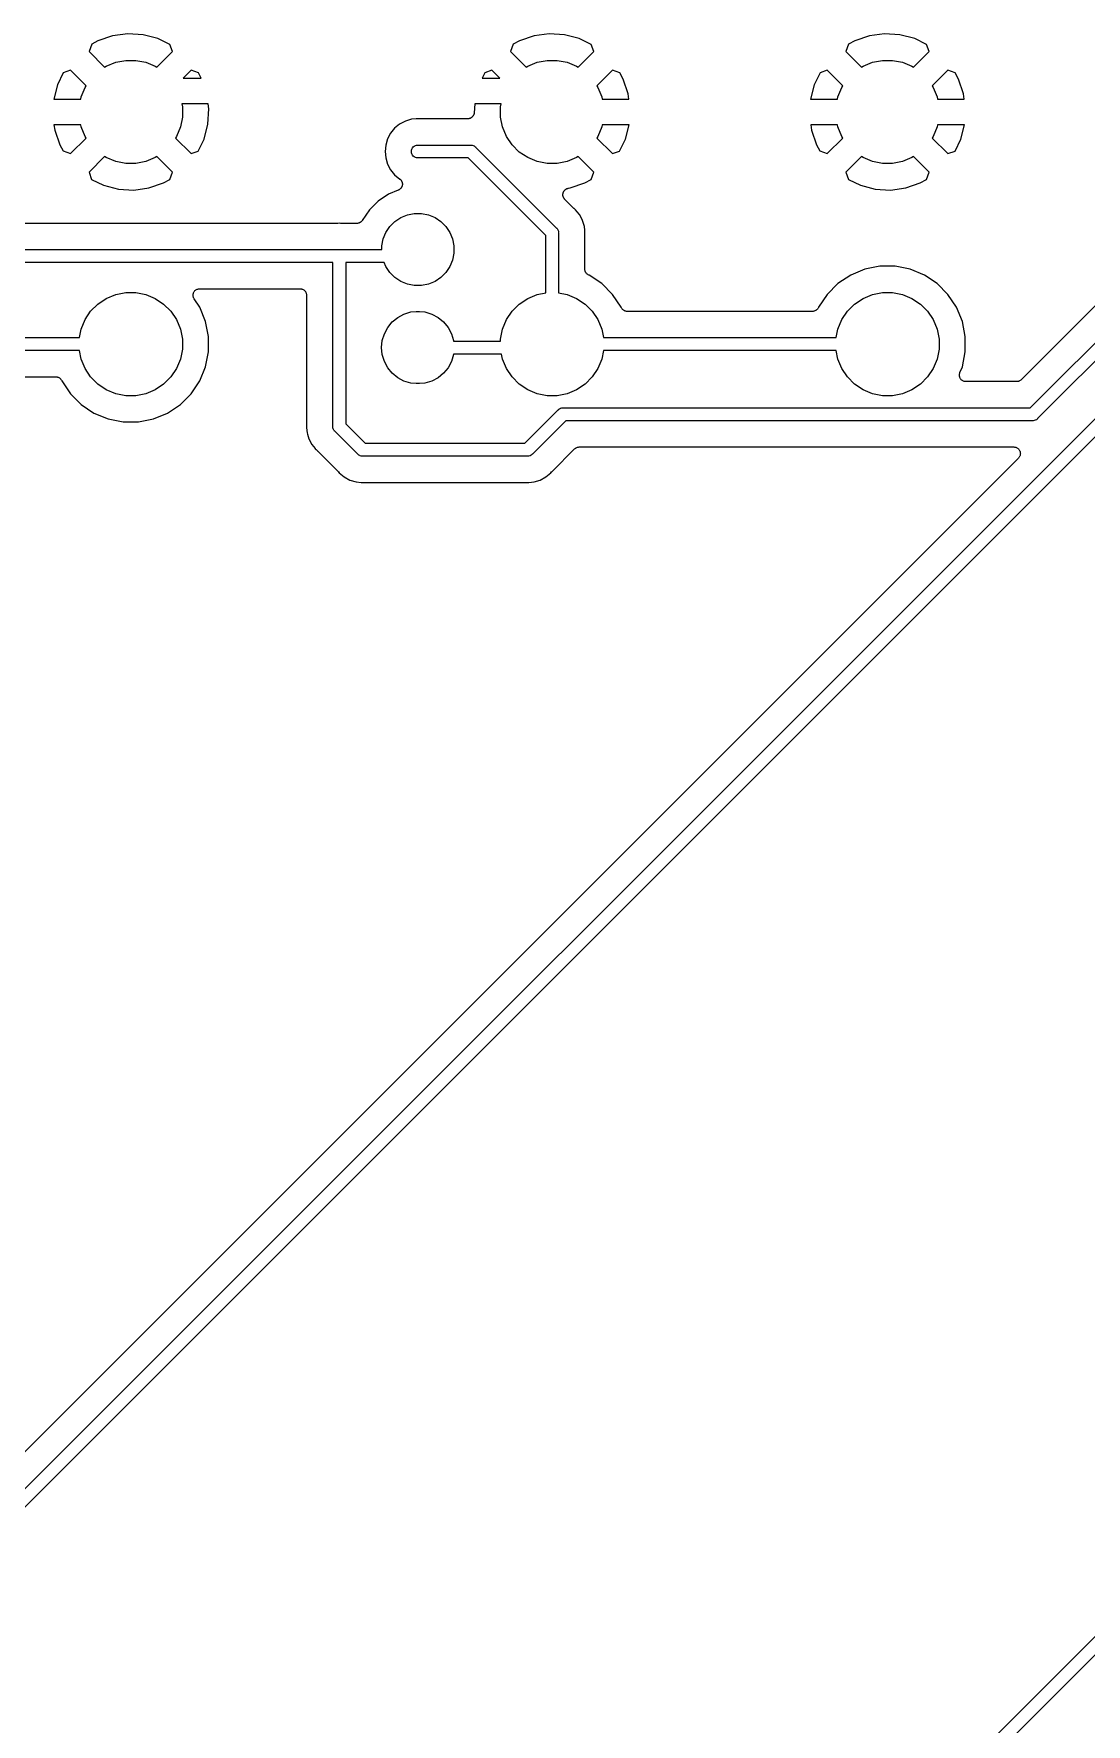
# Model space of a CAD drawing. Extents: x 77 to 228, y -160 to -63.
# Drawn here: x 163.62 to 184.02, y -127.13 to -94.37 of the extents above; entities that cross this region are included whole.
import ezdxf

# ---------------------------------------------------------------- set-up
doc = ezdxf.new("R2010")
doc.units = 0
doc.layers.add('BLACK', color=7, linetype='CONTINUOUS')

msp = doc.modelspace()

# ---------------------------------------------------------------- linework, layer by layer
at = {"layer": 'BLACK', "linetype": 'CONTINUOUS'}
for p, q in [((164.747, -94.5742), (164.695, -94.7169)), ((164.869, -94.509), (164.747, -94.5742)), ((165.152, -94.4112), (164.869, -94.509)), ((165.446, -94.3708), (165.152, -94.4112)), ((165.743, -94.3886), (165.446, -94.3708)), ((166.03, -94.464), (165.743, -94.3886)), ((166.262, -94.5769), (166.03, -94.464)), ((166.313, -94.7169), (166.262, -94.5769)), ((172.915, -94.5742), (172.863, -94.7169)), ((173.037, -94.509), (172.915, -94.5742)), ((173.32, -94.4112), (173.037, -94.509)), ((173.614, -94.3708), (173.32, -94.4112)), ((173.911, -94.3886), (173.614, -94.3708)), ((174.198, -94.464), (173.911, -94.3886)), ((174.43, -94.5769), (174.198, -94.464)), ((174.481, -94.7169), (174.43, -94.5769)), ((179.415, -94.5742), (179.363, -94.7169)), ((179.537, -94.509), (179.415, -94.5742)), ((179.82, -94.4112), (179.537, -94.509)), ((180.114, -94.3708), (179.82, -94.4112)), ((180.411, -94.3886), (180.114, -94.3708)), ((180.698, -94.464), (180.411, -94.3886)), ((180.93, -94.5769), (180.698, -94.464)), ((180.981, -94.7169), (180.93, -94.5769)), ((164.695, -94.7169), (164.998, -95.0202)), ((164.998, -95.0202), (165.03, -94.9988)), ((165.03, -94.9988), (165.212, -94.9234)), ((165.212, -94.9234), (165.406, -94.885)), ((165.406, -94.885), (165.602, -94.885)), ((165.602, -94.885), (165.796, -94.9234)), ((165.796, -94.9234), (165.978, -94.9988)), ((165.978, -94.9988), (166.01, -95.0202)), ((166.01, -95.0202), (166.313, -94.7169)), ((172.863, -94.7169), (173.166, -95.0202)), ((173.166, -95.0202), (173.198, -94.9988)), ((173.198, -94.9988), (173.38, -94.9234)), ((173.38, -94.9234), (173.574, -94.885)), ((173.574, -94.885), (173.77, -94.885)), ((173.77, -94.885), (173.964, -94.9234)), ((173.964, -94.9234), (174.146, -94.9988)), ((174.146, -94.9988), (174.178, -95.0202)), ((174.178, -95.0202), (174.481, -94.7169)), ((179.363, -94.7169), (179.666, -95.0202)), ((179.666, -95.0202), (179.698, -94.9988)), ((179.698, -94.9988), (179.88, -94.9234)), ((179.88, -94.9234), (180.074, -94.885)), ((180.074, -94.885), (180.27, -94.885)), ((180.27, -94.885), (180.464, -94.9234)), ((180.464, -94.9234), (180.646, -94.9988)), ((180.646, -94.9988), (180.678, -95.0202)), ((180.678, -95.0202), (180.981, -94.7169)), ((164.196, -95.1268), (164.083, -95.3589)), ((164.336, -95.0761), (164.196, -95.1268)), ((164.639, -95.3794), (164.336, -95.0761)), ((166.672, -95.0761), (166.517, -95.2311)), ((166.517, -95.2311), (166.87, -95.2311)), ((166.815, -95.1278), (166.672, -95.0761)), ((166.87, -95.2311), (166.815, -95.1278)), ((172.364, -95.1268), (172.313, -95.2311)), ((172.313, -95.2311), (172.659, -95.2311)), ((172.504, -95.0761), (172.364, -95.1268)), ((172.659, -95.2311), (172.504, -95.0761)), ((174.84, -95.0761), (174.537, -95.3794)), ((174.983, -95.1278), (174.84, -95.0761)), ((175.048, -95.2499), (174.983, -95.1278)), ((175.146, -95.533), (175.048, -95.2499)), ((178.864, -95.1268), (178.751, -95.3589)), ((179.004, -95.0761), (178.864, -95.1268)), ((179.307, -95.3794), (179.004, -95.0761)), ((181.34, -95.0761), (181.037, -95.3794)), ((181.483, -95.1278), (181.34, -95.0761)), ((181.548, -95.2499), (181.483, -95.1278)), ((181.646, -95.533), (181.548, -95.2499)), ((164.083, -95.3589), (164.011, -95.635)), ((164.011, -95.635), (164.534, -95.635)), ((164.534, -95.635), (164.542, -95.5933)), ((164.542, -95.5933), (164.618, -95.4113)), ((164.618, -95.4113), (164.639, -95.3794)), ((174.537, -95.3794), (174.558, -95.4113)), ((174.558, -95.4113), (174.634, -95.5933)), ((174.634, -95.5933), (174.642, -95.635)), ((174.642, -95.635), (175.16, -95.635)), ((175.16, -95.635), (175.146, -95.533)), ((178.751, -95.3589), (178.679, -95.635)), ((178.679, -95.635), (179.202, -95.635)), ((179.202, -95.635), (179.21, -95.5933)), ((179.21, -95.5933), (179.286, -95.4113)), ((179.286, -95.4113), (179.307, -95.3794)), ((181.037, -95.3794), (181.058, -95.4113)), ((181.058, -95.4113), (181.134, -95.5933)), ((181.134, -95.5933), (181.142, -95.635)), ((181.142, -95.635), (181.66, -95.635)), ((181.66, -95.635), (181.646, -95.533)), ((166.504, -95.9835), (166.466, -96.1767)), ((166.493, -95.7311), (166.504, -95.7865)), ((167.005, -95.7311), (166.493, -95.7311)), ((166.504, -95.7865), (166.504, -95.9835)), ((167, -96.1238), (167.018, -95.8273)), ((167.018, -95.8273), (167.005, -95.7311)), ((172.104, -95.9978), (172.1, -95.9998)), ((172.11, -95.9926), (172.104, -95.9978)), ((172.117, -95.9879), (172.11, -95.9926)), ((172.12, -95.9848), (172.117, -95.9879)), ((172.123, -95.9821), (172.12, -95.9848)), ((172.128, -95.9758), (172.123, -95.9821)), ((172.134, -95.9699), (172.128, -95.9758)), ((172.136, -95.9663), (172.134, -95.9699)), ((172.139, -95.963), (172.136, -95.9663)), ((172.143, -95.9558), (172.139, -95.963)), ((172.147, -95.9489), (172.143, -95.9558)), ((172.149, -95.945), (172.147, -95.9489)), ((172.151, -95.9412), (172.149, -95.945)), ((172.153, -95.9334), (172.151, -95.9412)), ((172.156, -95.9258), (172.153, -95.9334)), ((172.157, -95.9216), (172.156, -95.9258)), ((172.158, -95.9175), (172.157, -95.9216)), ((172.159, -95.9094), (172.158, -95.9175)), ((172.16, -95.9014), (172.159, -95.9094)), ((172.171, -95.7311), (172.16, -95.8996)), ((172.16, -95.8996), (172.16, -95.9014)), ((172.683, -95.7311), (172.171, -95.7311)), ((172.672, -95.7865), (172.683, -95.7311)), ((172.672, -95.9835), (172.672, -95.7865)), ((172.71, -96.1767), (172.672, -95.9835)), ((164.016, -96.135), (164.03, -96.237)), ((164.534, -96.135), (164.016, -96.135)), ((164.03, -96.237), (164.128, -96.5201)), ((164.542, -96.1767), (164.534, -96.135)), ((164.618, -96.3587), (164.542, -96.1767)), ((166.466, -96.1767), (166.39, -96.3587)), ((166.925, -96.4111), (167, -96.1238)), ((170.54, -96.2986), (170.481, -96.4086)), ((170.619, -96.2022), (170.54, -96.2986)), ((170.716, -96.1231), (170.619, -96.2022)), ((170.826, -96.0644), (170.716, -96.1231)), ((170.945, -96.0282), (170.826, -96.0644)), ((171.038, -96.019), (170.945, -96.0282)), ((172.034, -96.019), (171.038, -96.019)), ((172.042, -96.0182), (172.034, -96.019)), ((172.05, -96.018), (172.042, -96.0182)), ((172.054, -96.017), (172.05, -96.018)), ((172.058, -96.0166), (172.054, -96.017)), ((172.066, -96.0142), (172.058, -96.0166)), ((172.074, -96.0124), (172.066, -96.0142)), ((172.078, -96.0106), (172.074, -96.0124)), ((172.082, -96.0094), (172.078, -96.0106)), ((172.089, -96.0056), (172.082, -96.0094)), ((172.097, -96.0023), (172.089, -96.0056)), ((172.1, -95.9998), (172.097, -96.0023)), ((172.786, -96.3587), (172.71, -96.1767)), ((174.634, -96.1767), (174.558, -96.3587)), ((174.642, -96.135), (174.634, -96.1767)), ((175.165, -96.135), (174.642, -96.135)), ((175.093, -96.4111), (175.165, -96.135)), ((178.684, -96.135), (178.698, -96.237)), ((179.202, -96.135), (178.684, -96.135)), ((178.698, -96.237), (178.796, -96.5201)), ((179.21, -96.1767), (179.202, -96.135)), ((179.286, -96.3587), (179.21, -96.1767)), ((181.134, -96.1767), (181.058, -96.3587)), ((181.142, -96.135), (181.134, -96.1767)), ((181.665, -96.135), (181.142, -96.135)), ((181.593, -96.4111), (181.665, -96.135)), ((164.128, -96.5201), (164.193, -96.6422)), ((164.193, -96.6422), (164.336, -96.6939)), ((164.336, -96.6939), (164.639, -96.3906)), ((164.639, -96.3906), (164.618, -96.3587)), ((166.39, -96.3587), (166.369, -96.3906)), ((166.369, -96.3906), (166.672, -96.6939)), ((166.672, -96.6939), (166.812, -96.6432)), ((166.812, -96.6432), (166.925, -96.4111)), ((170.445, -96.5279), (170.433, -96.652)), ((170.433, -96.652), (170.445, -96.7761)), ((170.481, -96.4086), (170.445, -96.5279)), ((170.943, -96.652), (170.946, -96.6275)), ((170.946, -96.6765), (170.943, -96.652)), ((170.946, -96.6275), (170.953, -96.6039)), ((170.953, -96.6039), (170.965, -96.5822)), ((170.965, -96.5822), (170.98, -96.5632)), ((170.98, -96.5632), (170.999, -96.5476)), ((170.999, -96.5476), (171.021, -96.536)), ((171.021, -96.536), (171.044, -96.5288)), ((171.044, -96.5288), (171.063, -96.527)), ((171.063, -96.527), (172.088, -96.527)), ((172.088, -96.527), (172.094, -96.5264)), ((172.094, -96.5264), (172.1, -96.527)), ((172.1, -96.527), (172.1, -96.527)), ((172.1, -96.527), (172.112, -96.5281)), ((172.112, -96.5281), (172.118, -96.5288)), ((172.118, -96.5288), (172.118, -96.5288)), ((172.118, -96.5288), (172.119, -96.5288)), ((172.119, -96.5288), (172.138, -96.5347)), ((172.138, -96.5347), (172.142, -96.536)), ((172.142, -96.536), (172.142, -96.536)), ((172.142, -96.536), (172.142, -96.536)), ((172.142, -96.536), (172.158, -96.5443)), ((172.158, -96.5443), (172.164, -96.5476)), ((172.164, -96.5476), (172.164, -96.5476)), ((172.164, -96.5476), (172.164, -96.5476)), ((172.164, -96.5476), (172.173, -96.5555)), ((172.173, -96.5555), (172.178, -96.5593)), ((172.178, -96.5593), (172.178, -96.5593)), ((172.178, -96.5593), (172.183, -96.5632)), ((172.183, -96.5632), (172.187, -96.5679)), ((172.187, -96.5679), (173.756, -98.137)), ((172.895, -96.5225), (172.786, -96.3587)), ((173.035, -96.6618), (172.895, -96.5225)), ((174.558, -96.3587), (174.537, -96.3906)), ((174.537, -96.3906), (174.84, -96.6939)), ((174.84, -96.6939), (174.98, -96.6432)), ((174.98, -96.6432), (175.093, -96.4111)), ((178.796, -96.5201), (178.861, -96.6422)), ((178.861, -96.6422), (179.004, -96.6939)), ((179.004, -96.6939), (179.307, -96.3906)), ((179.307, -96.3906), (179.286, -96.3587)), ((181.058, -96.3587), (181.037, -96.3906)), ((181.037, -96.3906), (181.34, -96.6939)), ((181.34, -96.6939), (181.48, -96.6432)), ((181.48, -96.6432), (181.593, -96.4111)), ((164.998, -96.7498), (164.695, -97.0531)), ((165.03, -96.7712), (164.998, -96.7498)), ((165.212, -96.8466), (165.03, -96.7712)), ((165.406, -96.885), (165.212, -96.8466)), ((165.602, -96.885), (165.406, -96.885)), ((165.796, -96.8466), (165.602, -96.885)), ((165.978, -96.7712), (165.796, -96.8466)), ((166.01, -96.7498), (165.978, -96.7712)), ((166.313, -97.0531), (166.01, -96.7498)), ((170.445, -96.7761), (170.481, -96.8954)), ((170.481, -96.8954), (170.54, -97.0054)), ((170.953, -96.7001), (170.946, -96.6765)), ((170.965, -96.7218), (170.953, -96.7001)), ((170.98, -96.7408), (170.965, -96.7218)), ((170.999, -96.7564), (170.98, -96.7408)), ((171.021, -96.768), (170.999, -96.7564)), ((171.044, -96.7752), (171.021, -96.768)), ((171.063, -96.777), (171.044, -96.7752)), ((172.042, -96.777), (171.063, -96.777)), ((173.547, -98.2815), (172.042, -96.777)), ((173.198, -96.7712), (173.035, -96.6618)), ((173.38, -96.8466), (173.198, -96.7712)), ((173.574, -96.885), (173.38, -96.8466)), ((173.77, -96.885), (173.574, -96.885)), ((173.964, -96.8466), (173.77, -96.885)), ((174.146, -96.7712), (173.964, -96.8466)), ((174.178, -96.7498), (174.146, -96.7712)), ((174.481, -97.0531), (174.178, -96.7498)), ((179.666, -96.7498), (179.363, -97.0531)), ((179.698, -96.7712), (179.666, -96.7498)), ((179.88, -96.8466), (179.698, -96.7712)), ((180.074, -96.885), (179.88, -96.8466)), ((180.27, -96.885), (180.074, -96.885)), ((180.464, -96.8466), (180.27, -96.885)), ((180.646, -96.7712), (180.464, -96.8466)), ((180.678, -96.7498), (180.646, -96.7712)), ((180.981, -97.0531), (180.678, -96.7498)), ((164.695, -97.0531), (164.746, -97.1931)), ((164.746, -97.1931), (164.978, -97.306)), ((164.978, -97.306), (165.265, -97.3814)), ((165.856, -97.3588), (166.139, -97.261)), ((166.139, -97.261), (166.261, -97.1958)), ((166.261, -97.1958), (166.313, -97.0531)), ((170.54, -97.0054), (170.619, -97.1018)), ((170.619, -97.1018), (170.722, -97.186)), ((170.722, -97.186), (170.723, -97.1871)), ((170.723, -97.1871), (170.727, -97.1914)), ((170.727, -97.1914), (170.732, -97.1952)), ((170.732, -97.1952), (170.736, -97.2002)), ((170.736, -97.2002), (170.741, -97.2049)), ((170.741, -97.2049), (170.744, -97.2099)), ((170.744, -97.2099), (170.747, -97.2144)), ((170.747, -97.2144), (170.75, -97.2202)), ((170.75, -97.2202), (170.754, -97.2257)), ((170.754, -97.2257), (170.756, -97.2312)), ((170.756, -97.2312), (170.759, -97.2364)), ((170.759, -97.2364), (170.761, -97.2426)), ((170.761, -97.2426), (170.763, -97.2487)), ((170.763, -97.2487), (170.764, -97.2545)), ((170.764, -97.2545), (170.766, -97.2602)), ((170.766, -97.3095), (170.764, -97.3157)), ((170.766, -97.2602), (170.767, -97.2666)), ((170.768, -97.2978), (170.766, -97.3036)), ((170.766, -97.3036), (170.766, -97.3095)), ((170.767, -97.2666), (170.768, -97.273)), ((170.768, -97.273), (170.768, -97.279)), ((170.768, -97.279), (170.768, -97.2848)), ((170.768, -97.2848), (170.768, -97.2913)), ((170.768, -97.2913), (170.768, -97.2978)), ((174.024, -97.3588), (174.307, -97.261)), ((174.307, -97.261), (174.429, -97.1958)), ((174.429, -97.1958), (174.481, -97.0531)), ((179.363, -97.0531), (179.414, -97.1931)), ((179.414, -97.1931), (179.646, -97.306)), ((179.646, -97.306), (179.933, -97.3814)), ((180.524, -97.3588), (180.807, -97.261)), ((180.807, -97.261), (180.929, -97.1958)), ((180.929, -97.1958), (180.981, -97.0531)), ((165.265, -97.3814), (165.562, -97.3992)), ((165.562, -97.3992), (165.856, -97.3588)), ((170.299, -97.6137), (170.131, -97.7819)), ((170.497, -97.4815), (170.299, -97.6137)), ((170.69, -97.4015), (170.497, -97.4815)), ((170.695, -97.3987), (170.69, -97.4015)), ((170.701, -97.3965), (170.695, -97.3987)), ((170.706, -97.3929), (170.701, -97.3965)), ((170.712, -97.3898), (170.706, -97.3929)), ((170.716, -97.3861), (170.712, -97.3898)), ((170.721, -97.3828), (170.716, -97.3861)), ((170.726, -97.3782), (170.721, -97.3828)), ((170.731, -97.3741), (170.726, -97.3782)), ((170.735, -97.3696), (170.731, -97.3741)), ((170.739, -97.3654), (170.735, -97.3696)), ((170.743, -97.36), (170.739, -97.3654)), ((170.747, -97.355), (170.743, -97.36)), ((170.75, -97.3498), (170.747, -97.355)), ((170.753, -97.3449), (170.75, -97.3498)), ((170.755, -97.3389), (170.753, -97.3449)), ((170.758, -97.3332), (170.755, -97.3389)), ((170.76, -97.3275), (170.758, -97.3332)), ((170.763, -97.3221), (170.76, -97.3275)), ((170.764, -97.3157), (170.763, -97.3221)), ((173.88, -97.481), (173.881, -97.4723)), ((173.88, -97.4846), (173.88, -97.481)), ((173.88, -97.4881), (173.88, -97.4846)), ((173.88, -97.4969), (173.88, -97.4881)), ((173.881, -97.5058), (173.88, -97.4969)), ((173.881, -97.4723), (173.882, -97.4635)), ((173.881, -97.5093), (173.881, -97.5058)), ((173.882, -97.5128), (173.881, -97.5093)), ((173.882, -97.4635), (173.883, -97.4601)), ((173.884, -97.5213), (173.882, -97.5128)), ((173.883, -97.4601), (173.884, -97.4566)), ((173.884, -97.4566), (173.887, -97.4483)), ((173.886, -97.53), (173.884, -97.5213)), ((173.888, -97.5332), (173.886, -97.53)), ((173.887, -97.4483), (173.89, -97.4398)), ((173.889, -97.5366), (173.888, -97.5332)), ((173.893, -97.5445), (173.889, -97.5366)), ((173.89, -97.4398), (173.891, -97.4367)), ((173.891, -97.4367), (173.893, -97.4334)), ((173.893, -97.4334), (173.897, -97.4258)), ((173.896, -97.5526), (173.893, -97.5445)), ((173.898, -97.5555), (173.896, -97.5526)), ((173.897, -97.4258), (173.901, -97.4181)), ((173.9, -97.5586), (173.898, -97.5555)), ((173.906, -97.5655), (173.9, -97.5586)), ((173.901, -97.4181), (173.904, -97.4153)), ((173.904, -97.4153), (173.906, -97.4123)), ((173.906, -97.4123), (173.912, -97.4058)), ((173.911, -97.5728), (173.906, -97.5655)), ((173.913, -97.5752), (173.911, -97.5728)), ((173.912, -97.4058), (173.917, -97.399)), ((173.915, -97.578), (173.913, -97.5752)), ((173.917, -97.5792), (173.915, -97.578)), ((173.917, -97.399), (173.92, -97.3968)), ((174.093, -97.7557), (173.917, -97.5792)), ((173.92, -97.3968), (173.922, -97.3942)), ((173.922, -97.3942), (173.93, -97.389)), ((173.93, -97.389), (173.937, -97.3834)), ((173.937, -97.3834), (173.94, -97.3818)), ((173.94, -97.3818), (173.943, -97.3797)), ((173.943, -97.3797), (173.951, -97.376)), ((173.951, -97.376), (173.958, -97.3718)), ((173.958, -97.3718), (173.962, -97.3708)), ((173.962, -97.3708), (173.965, -97.3694)), ((173.965, -97.3694), (173.974, -97.3673)), ((173.974, -97.3673), (173.982, -97.3648)), ((173.982, -97.3648), (173.986, -97.3644)), ((173.986, -97.3644), (173.989, -97.3636)), ((173.989, -97.3636), (174.024, -97.3588)), ((179.933, -97.3814), (180.23, -97.3992)), ((180.23, -97.3992), (180.524, -97.3588)), ((170.131, -97.7819), (169.992, -97.9896)), ((170.623, -98.0083), (170.737, -97.9317)), ((170.737, -97.9317), (170.865, -97.8789)), ((170.865, -97.8789), (171, -97.852)), ((171, -97.852), (171.138, -97.852)), ((171.138, -97.852), (171.273, -97.8789)), ((171.273, -97.8789), (171.401, -97.9317)), ((171.401, -97.9317), (171.515, -98.0083)), ((174.097, -97.7591), (174.093, -97.7557)), ((174.101, -97.7629), (174.097, -97.7591)), ((174.102, -97.7641), (174.101, -97.7629)), ((174.122, -97.7799), (174.102, -97.7641)), ((174.158, -97.8244), (174.122, -97.7799)), ((174.201, -97.8763), (174.158, -97.8244)), ((174.158, -97.8244), (174.158, -97.8244)), ((174.231, -97.9336), (174.201, -97.8763)), ((174.26, -97.9863), (174.231, -97.9336)), ((174.231, -97.9336), (174.231, -97.9336)), ((169.508, -98.046), (157.054, -98.046)), ((169.513, -98.0455), (169.508, -98.046)), ((169.518, -98.0455), (169.513, -98.0455)), ((169.52, -98.0454), (169.518, -98.0455)), ((169.545, -98.0429), (169.52, -98.0454)), ((169.57, -98.0454), (169.545, -98.0429)), ((169.575, -98.0454), (169.57, -98.0454)), ((169.581, -98.046), (169.575, -98.0454)), ((169.582, -98.046), (169.581, -98.046)), ((169.886, -98.046), (169.582, -98.046)), ((169.898, -98.0448), (169.886, -98.046)), ((169.91, -98.0438), (169.898, -98.0448)), ((169.911, -98.0436), (169.91, -98.0436)), ((169.91, -98.0436), (169.91, -98.0438)), ((169.922, -98.0402), (169.911, -98.0436)), ((169.934, -98.0369), (169.922, -98.0402)), ((169.935, -98.0364), (169.934, -98.0366)), ((169.934, -98.0366), (169.934, -98.0369)), ((169.945, -98.0309), (169.935, -98.0364)), ((169.956, -98.0255), (169.945, -98.0309)), ((169.957, -98.0248), (169.956, -98.0251)), ((169.956, -98.0251), (169.956, -98.0255)), ((169.966, -98.0173), (169.957, -98.0248)), ((169.975, -98.01), (169.966, -98.0173)), ((169.976, -98.0091), (169.975, -98.0095)), ((169.975, -98.0095), (169.975, -98.01)), ((169.983, -98.0001), (169.976, -98.0091)), ((169.991, -97.991), (169.983, -98.0001)), ((169.992, -97.99), (169.991, -97.991)), ((169.992, -97.9896), (169.992, -97.99)), ((169.992, -97.99), (169.992, -97.99)), ((169.992, -97.99), (169.992, -97.99)), ((170.396, -98.3478), (170.449, -98.2204)), ((170.449, -98.2204), (170.525, -98.1058)), ((170.525, -98.1058), (170.623, -98.0083)), ((171.515, -98.0083), (171.613, -98.1058)), ((171.613, -98.1058), (171.689, -98.2204)), ((171.689, -98.2204), (171.742, -98.3478)), ((173.547, -99.3903), (173.547, -98.2815)), ((173.756, -98.137), (173.761, -98.1409)), ((173.761, -98.1409), (173.766, -98.1476)), ((173.766, -98.1476), (173.776, -98.1599)), ((173.776, -98.1599), (173.776, -98.1599)), ((173.776, -98.1599), (173.776, -98.1599)), ((173.776, -98.1599), (173.782, -98.1707)), ((173.782, -98.1707), (173.788, -98.1816)), ((173.788, -98.1816), (173.788, -98.1816)), ((173.788, -98.1816), (173.788, -98.1816)), ((173.788, -98.1816), (173.792, -98.1936)), ((173.792, -98.1936), (173.795, -98.2052)), ((173.795, -98.2052), (173.795, -98.2052)), ((173.795, -98.2052), (173.795, -98.2052)), ((173.795, -98.2052), (173.797, -98.2223)), ((173.797, -98.2223), (173.798, -98.2297)), ((173.798, -98.2297), (173.797, -98.2358)), ((173.797, -98.2358), (173.797, -99.3903)), ((174.279, -98.0489), (174.26, -97.9863)), ((174.296, -98.1056), (174.279, -98.0489)), ((174.279, -98.0489), (174.279, -98.0489)), ((174.279, -98.0489), (174.279, -98.0489)), ((174.303, -98.175), (174.296, -98.1056)), ((174.303, -98.1751), (174.303, -98.175)), ((174.308, -98.2296), (174.303, -98.1751)), ((174.305, -98.2652), (174.306, -98.2599)), ((174.305, -98.267), (174.305, -98.2652)), ((174.305, -98.9301), (174.305, -98.267)), ((174.306, -98.2546), (174.308, -98.2296)), ((174.306, -98.2599), (174.306, -98.2546)), ((156.645, -98.554), (169.539, -98.554)), ((169.539, -98.554), (169.545, -98.5534)), ((169.545, -98.5534), (169.551, -98.554)), ((169.551, -98.554), (170.369, -98.554)), ((170.369, -98.4831), (170.396, -98.3478)), ((170.369, -98.554), (170.369, -98.4831)), ((171.742, -98.3478), (171.769, -98.4831)), ((171.769, -98.4831), (171.769, -98.6209)), ((169.42, -98.804), (156.645, -98.804)), ((169.42, -101.975), (169.42, -98.804)), ((170.416, -98.804), (169.67, -98.804)), ((169.67, -98.804), (169.67, -101.929)), ((170.449, -98.8836), (170.416, -98.804)), ((170.525, -98.9982), (170.449, -98.8836)), ((171.689, -98.8836), (171.613, -98.9982)), ((171.742, -98.7562), (171.689, -98.8836)), ((171.769, -98.6209), (171.742, -98.7562)), ((174.306, -98.9419), (174.305, -98.9301)), ((174.307, -98.9537), (174.306, -98.9419)), ((179.732, -98.935), (179.458, -99.0486)), ((180.023, -98.877), (179.732, -98.935)), ((180.321, -98.877), (180.023, -98.877)), ((180.612, -98.935), (180.321, -98.877)), ((180.886, -99.0486), (180.612, -98.935)), ((170.623, -99.0957), (170.525, -98.9982)), ((170.737, -99.1723), (170.623, -99.0957)), ((170.865, -99.2251), (170.737, -99.1723)), ((171, -99.252), (170.865, -99.2251)), ((171.138, -99.252), (171, -99.252)), ((171.273, -99.2251), (171.138, -99.252)), ((171.401, -99.1723), (171.273, -99.2251)), ((171.515, -99.0957), (171.401, -99.1723)), ((171.613, -98.9982), (171.515, -99.0957)), ((174.307, -98.9542), (174.307, -98.9537)), ((174.307, -98.9548), (174.307, -98.9542)), ((174.311, -98.9661), (174.307, -98.9548)), ((174.314, -98.9775), (174.311, -98.9661)), ((174.314, -98.978), (174.314, -98.9775)), ((174.315, -98.9785), (174.314, -98.978)), ((174.32, -98.9889), (174.315, -98.9785)), ((174.326, -98.9994), (174.32, -98.9889)), ((174.326, -98.9999), (174.326, -98.9994)), ((174.326, -99.0004), (174.326, -98.9999)), ((174.334, -99.0096), (174.326, -99.0004)), ((174.341, -99.0188), (174.334, -99.0096)), ((174.342, -99.0191), (174.341, -99.0188)), ((174.342, -99.0196), (174.342, -99.0191)), ((174.351, -99.0271), (174.342, -99.0196)), ((174.36, -99.0348), (174.351, -99.0271)), ((174.361, -99.035), (174.36, -99.0348)), ((174.361, -99.0354), (174.361, -99.035)), ((174.371, -99.041), (174.361, -99.0354)), ((174.382, -99.0467), (174.371, -99.041)), ((174.383, -99.0472), (174.382, -99.0467)), ((174.383, -99.0474), (174.383, -99.0472)), ((174.383, -99.0472), (174.383, -99.0472)), ((174.383, -99.0472), (174.383, -99.0472)), ((174.386, -99.0486), (174.383, -99.0474)), ((174.633, -99.2137), (174.386, -99.0486)), ((174.843, -99.4237), (174.633, -99.2137)), ((179.211, -99.2137), (179.001, -99.4237)), ((179.458, -99.0486), (179.211, -99.2137)), ((181.133, -99.2137), (180.886, -99.0486)), ((181.343, -99.4237), (181.133, -99.2137)), ((164.867, -99.6082), (165.03, -99.4988)), ((165.03, -99.4988), (165.212, -99.4234)), ((165.212, -99.4234), (165.406, -99.385)), ((165.406, -99.385), (165.602, -99.385)), ((165.602, -99.385), (165.796, -99.4234)), ((165.796, -99.4234), (165.978, -99.4988)), ((165.978, -99.4988), (166.141, -99.6082)), ((166.711, -99.4376), (166.713, -99.4255)), ((166.711, -99.4378), (166.711, -99.4376)), ((166.711, -99.4381), (166.711, -99.4378)), ((166.712, -99.4501), (166.711, -99.4381)), ((166.713, -99.4623), (166.712, -99.4501)), ((166.713, -99.4255), (166.714, -99.4135)), ((166.714, -99.4625), (166.713, -99.4623)), ((166.714, -99.4129), (166.718, -99.4014)), ((166.714, -99.4132), (166.714, -99.4129)), ((166.714, -99.4135), (166.714, -99.4132)), ((166.714, -99.4628), (166.714, -99.4625)), ((166.717, -99.4743), (166.714, -99.4628)), ((166.72, -99.4861), (166.717, -99.4743)), ((166.718, -99.4014), (166.721, -99.3898)), ((166.72, -99.4863), (166.72, -99.4861)), ((166.721, -99.4866), (166.72, -99.4863)), ((166.721, -99.3893), (166.727, -99.3786)), ((166.721, -99.3895), (166.721, -99.3893)), ((166.721, -99.3898), (166.721, -99.3895)), ((166.726, -99.4972), (166.721, -99.4866)), ((166.732, -99.5081), (166.726, -99.4972)), ((166.727, -99.3786), (166.733, -99.368)), ((166.732, -99.5085), (166.732, -99.5081)), ((166.732, -99.5086), (166.732, -99.5085)), ((166.732, -99.5085), (166.732, -99.5085)), ((166.733, -99.5096), (166.732, -99.5086)), ((166.733, -99.3675), (166.741, -99.3583)), ((166.733, -99.3678), (166.733, -99.3675)), ((166.733, -99.368), (166.733, -99.3678)), ((166.84, -99.6707), (166.733, -99.5096)), ((166.741, -99.3583), (166.749, -99.3489)), ((166.749, -99.3485), (166.759, -99.3409)), ((166.749, -99.3487), (166.749, -99.3485)), ((166.749, -99.3489), (166.749, -99.3487)), ((166.759, -99.3409), (166.768, -99.3332)), ((166.768, -99.3329), (166.779, -99.3273)), ((166.768, -99.3331), (166.768, -99.3329)), ((166.768, -99.3332), (166.768, -99.3331)), ((166.779, -99.3273), (166.79, -99.3216)), ((166.79, -99.3214), (166.802, -99.3179)), ((166.79, -99.3215), (166.79, -99.3214)), ((166.79, -99.3216), (166.79, -99.3215)), ((166.802, -99.3179), (166.814, -99.3144)), ((166.814, -99.3143), (166.826, -99.3132)), ((166.814, -99.3144), (166.814, -99.3143)), ((166.814, -99.3144), (166.814, -99.3144)), ((166.826, -99.3132), (166.838, -99.312)), ((166.838, -99.312), (168.785, -99.312)), ((168.785, -99.312), (168.786, -99.312)), ((168.786, -99.312), (168.786, -99.312)), ((168.786, -99.312), (168.786, -99.312)), ((168.786, -99.312), (168.787, -99.312)), ((168.787, -99.312), (168.799, -99.3133)), ((168.799, -99.3133), (168.811, -99.3146)), ((168.811, -99.3146), (168.811, -99.3147)), ((168.811, -99.3147), (168.811, -99.3148)), ((168.811, -99.3148), (168.823, -99.3184)), ((168.823, -99.3184), (168.834, -99.3219)), ((168.834, -99.3219), (168.835, -99.3221)), ((168.835, -99.3221), (168.835, -99.3223)), ((168.835, -99.3223), (168.845, -99.328)), ((168.845, -99.328), (168.856, -99.3337)), ((168.856, -99.3337), (168.856, -99.334)), ((168.856, -99.334), (168.857, -99.3342)), ((168.857, -99.3342), (168.866, -99.3419)), ((168.866, -99.3419), (168.875, -99.3495)), ((168.875, -99.3495), (168.875, -99.3499)), ((168.875, -99.3499), (168.876, -99.3501)), ((168.876, -99.3501), (168.883, -99.3595)), ((168.883, -99.3595), (168.891, -99.3687)), ((168.891, -99.3687), (168.891, -99.3691)), ((168.891, -99.3691), (168.891, -99.3695)), ((168.891, -99.3695), (168.897, -99.3801)), ((168.897, -99.3801), (168.902, -99.3906)), ((168.902, -99.3906), (168.903, -99.391)), ((168.903, -99.391), (168.903, -99.3914)), ((168.903, -99.3914), (168.906, -99.4029)), ((168.906, -99.4029), (168.91, -99.4143)), ((168.91, -99.4143), (168.91, -99.4148)), ((168.91, -99.4148), (168.91, -99.4152)), ((168.91, -99.4152), (168.911, -99.4271)), ((168.911, -99.4271), (168.912, -99.439)), ((168.912, -99.439), (168.912, -101.944)), ((173.035, -99.6082), (173.198, -99.4988)), ((173.198, -99.4988), (173.38, -99.4234)), ((173.38, -99.4234), (173.547, -99.3903)), ((173.797, -99.3903), (173.964, -99.4234)), ((173.964, -99.4234), (174.146, -99.4988)), ((174.146, -99.4988), (174.309, -99.6082)), ((175.008, -99.6707), (174.843, -99.4237)), ((179.001, -99.4237), (178.836, -99.6707)), ((179.535, -99.6082), (179.698, -99.4988)), ((179.698, -99.4988), (179.88, -99.4234)), ((179.88, -99.4234), (180.074, -99.385)), ((180.074, -99.385), (180.27, -99.385)), ((180.27, -99.385), (180.464, -99.4234)), ((180.464, -99.4234), (180.646, -99.4988)), ((180.646, -99.4988), (180.809, -99.6082)), ((181.508, -99.6707), (181.343, -99.4237)), ((184.45, -99.3886), (182.763, -101.076)), ((182.936, -101.621), (185.099, -99.4587)), ((164.542, -100.093), (164.618, -99.9113)), ((164.618, -99.9113), (164.727, -99.7475)), ((164.727, -99.7475), (164.867, -99.6082)), ((166.141, -99.6082), (166.281, -99.7475)), ((166.281, -99.7475), (166.39, -99.9113)), ((166.39, -99.9113), (166.466, -100.093)), ((166.954, -99.9451), (166.84, -99.6707)), ((170.572, -99.9546), (170.678, -99.8672)), ((170.678, -99.8672), (170.8, -99.8022)), ((170.8, -99.8022), (170.932, -99.7621)), ((170.932, -99.7621), (171.035, -99.752)), ((171.035, -99.752), (171.103, -99.752)), ((171.103, -99.752), (171.206, -99.7621)), ((171.206, -99.7621), (171.338, -99.8022)), ((171.338, -99.8022), (171.46, -99.8672)), ((171.46, -99.8672), (171.566, -99.9546)), ((172.71, -100.093), (172.786, -99.9113)), ((172.786, -99.9113), (172.895, -99.7475)), ((172.895, -99.7475), (173.035, -99.6082)), ((174.309, -99.6082), (174.449, -99.7475)), ((174.449, -99.7475), (174.558, -99.9113)), ((174.558, -99.9113), (174.634, -100.093)), ((175.01, -99.6736), (175.008, -99.6707)), ((175.015, -99.6841), (175.01, -99.6736)), ((175.021, -99.6945), (175.015, -99.6841)), ((175.021, -99.695), (175.021, -99.6945)), ((175.021, -99.6955), (175.021, -99.695)), ((175.029, -99.7046), (175.021, -99.6955)), ((175.036, -99.7139), (175.029, -99.7046)), ((175.037, -99.7142), (175.036, -99.7139)), ((175.037, -99.7146), (175.037, -99.7142)), ((175.046, -99.7222), (175.037, -99.7146)), ((175.055, -99.7298), (175.046, -99.7222)), ((175.056, -99.7301), (175.055, -99.7298)), ((175.056, -99.7304), (175.056, -99.7301)), ((175.067, -99.736), (175.056, -99.7304)), ((175.077, -99.7417), (175.067, -99.736)), ((175.077, -99.7419), (175.077, -99.7417)), ((175.078, -99.7422), (175.077, -99.7419)), ((175.089, -99.7456), (175.078, -99.7422)), ((175.101, -99.7492), (175.089, -99.7456)), ((175.101, -99.7493), (175.101, -99.7492)), ((175.102, -99.7495), (175.101, -99.7493)), ((175.113, -99.7507), (175.102, -99.7495)), ((175.125, -99.752), (175.113, -99.7507)), ((175.126, -99.752), (175.125, -99.752)), ((175.127, -99.752), (175.126, -99.752)), ((175.126, -99.752), (175.126, -99.752)), ((175.126, -99.752), (175.126, -99.752)), ((178.717, -99.752), (175.127, -99.752)), ((178.729, -99.7508), (178.717, -99.752)), ((178.741, -99.7498), (178.729, -99.7508)), ((178.742, -99.7496), (178.741, -99.7496)), ((178.741, -99.7496), (178.741, -99.7498)), ((178.753, -99.7462), (178.742, -99.7496)), ((178.764, -99.7428), (178.753, -99.7462)), ((178.765, -99.7426), (178.764, -99.7428)), ((178.776, -99.7369), (178.765, -99.7424)), ((178.765, -99.7424), (178.765, -99.7426)), ((178.786, -99.7314), (178.776, -99.7369)), ((178.787, -99.731), (178.786, -99.7314)), ((178.797, -99.7233), (178.787, -99.7308)), ((178.787, -99.7308), (178.787, -99.731)), ((178.806, -99.7159), (178.797, -99.7233)), ((178.807, -99.7151), (178.806, -99.7155)), ((178.806, -99.7155), (178.806, -99.7159)), ((178.814, -99.706), (178.807, -99.7151)), ((178.822, -99.6969), (178.814, -99.706)), ((178.828, -99.6856), (178.822, -99.696)), ((178.822, -99.696), (178.822, -99.6964)), ((178.822, -99.6964), (178.822, -99.6969)), ((178.834, -99.6752), (178.828, -99.6856)), ((178.836, -99.6707), (178.834, -99.6736)), ((178.834, -99.6736), (178.834, -99.6742)), ((178.834, -99.6742), (178.834, -99.6742)), ((178.834, -99.6742), (178.834, -99.6742)), ((178.834, -99.6742), (178.834, -99.6752)), ((179.21, -100.093), (179.286, -99.9113)), ((179.286, -99.9113), (179.395, -99.7475)), ((179.395, -99.7475), (179.535, -99.6082)), ((180.809, -99.6082), (180.949, -99.7475)), ((180.949, -99.7475), (181.058, -99.9113)), ((181.058, -99.9113), (181.134, -100.093)), ((181.622, -99.9451), (181.508, -99.6707)), ((185.275, -99.6355), (183.081, -101.83)), ((164.509, -100.26), (164.542, -100.093)), ((166.466, -100.093), (166.504, -100.287)), ((167.012, -100.236), (166.954, -99.9451)), ((167.012, -100.534), (167.012, -100.236)), ((170.379, -100.315), (170.419, -100.183)), ((170.419, -100.183), (170.484, -100.061)), ((170.484, -100.061), (170.572, -99.9546)), ((171.566, -99.9546), (171.654, -100.061)), ((171.654, -100.061), (171.719, -100.183)), ((171.719, -100.183), (171.759, -100.315)), ((172.672, -100.287), (172.71, -100.093)), ((174.634, -100.093), (174.667, -100.26)), ((179.177, -100.26), (179.21, -100.093)), ((181.134, -100.093), (181.172, -100.287)), ((181.68, -100.236), (181.622, -99.9451)), ((181.68, -100.534), (181.68, -100.236)), ((159.999, -100.26), (164.509, -100.26)), ((164.509, -100.51), (159.999, -100.51)), ((164.542, -100.677), (164.509, -100.51)), ((166.504, -100.483), (166.466, -100.677)), ((166.504, -100.287), (166.504, -100.483)), ((166.954, -100.825), (167.012, -100.534)), ((170.366, -100.452), (170.379, -100.315)), ((170.379, -100.589), (170.366, -100.452)), ((171.759, -100.315), (171.76, -100.327)), ((171.76, -100.577), (171.759, -100.589)), ((171.76, -100.327), (172.672, -100.327)), ((172.691, -100.577), (171.76, -100.577)), ((172.672, -100.327), (172.672, -100.287)), ((172.71, -100.677), (172.691, -100.577)), ((174.667, -100.51), (174.634, -100.677)), ((174.667, -100.26), (179.177, -100.26)), ((179.177, -100.51), (174.667, -100.51)), ((179.21, -100.677), (179.177, -100.51)), ((181.172, -100.483), (181.134, -100.677)), ((181.172, -100.287), (181.172, -100.483)), ((181.622, -100.825), (181.68, -100.534)), ((164.618, -100.859), (164.542, -100.677)), ((164.727, -101.022), (164.618, -100.859)), ((166.39, -100.859), (166.281, -101.022)), ((166.466, -100.677), (166.39, -100.859)), ((166.84, -101.099), (166.954, -100.825)), ((170.419, -100.721), (170.379, -100.589)), ((170.484, -100.843), (170.419, -100.721)), ((170.572, -100.949), (170.484, -100.843)), ((171.654, -100.843), (171.566, -100.949)), ((171.719, -100.721), (171.654, -100.843)), ((171.759, -100.589), (171.719, -100.721)), ((172.786, -100.859), (172.71, -100.677)), ((172.895, -101.022), (172.786, -100.859)), ((174.558, -100.859), (174.449, -101.022)), ((174.634, -100.677), (174.558, -100.859)), ((179.286, -100.859), (179.21, -100.677)), ((179.395, -101.022), (179.286, -100.859)), ((181.058, -100.859), (180.949, -101.022)), ((181.134, -100.677), (181.058, -100.859)), ((181.575, -100.937), (181.622, -100.825)), ((160.459, -101.018), (164.049, -101.018)), ((160.97, -125.054), (184.979, -101.045)), ((164.049, -101.018), (164.05, -101.018)), ((164.05, -101.018), (164.05, -101.018)), ((164.05, -101.018), (164.05, -101.018)), ((164.05, -101.018), (164.051, -101.018)), ((164.051, -101.018), (164.063, -101.019)), ((164.063, -101.019), (164.074, -101.021)), ((164.074, -101.021), (164.075, -101.021)), ((164.075, -101.021), (164.075, -101.021)), ((164.075, -101.021), (164.087, -101.024)), ((164.087, -101.024), (164.098, -101.028)), ((164.098, -101.028), (164.099, -101.028)), ((164.099, -101.028), (164.099, -101.028)), ((164.099, -101.028), (164.109, -101.034)), ((164.109, -101.034), (164.12, -101.04)), ((164.12, -101.04), (164.12, -101.04)), ((164.12, -101.04), (164.121, -101.04)), ((164.121, -101.04), (164.13, -101.048)), ((164.13, -101.048), (164.139, -101.055)), ((164.139, -101.055), (164.139, -101.056)), ((164.139, -101.056), (164.14, -101.056)), ((164.14, -101.056), (164.147, -101.065)), ((164.147, -101.065), (164.155, -101.075)), ((164.155, -101.075), (164.155, -101.075)), ((164.155, -101.075), (164.155, -101.075)), ((164.155, -101.075), (164.161, -101.086)), ((164.161, -101.086), (164.166, -101.096)), ((164.166, -101.096), (164.168, -101.099)), ((164.168, -101.099), (164.333, -101.346)), ((164.867, -101.162), (164.727, -101.022)), ((165.03, -101.271), (164.867, -101.162)), ((166.141, -101.162), (165.978, -101.271)), ((166.281, -101.022), (166.141, -101.162)), ((166.675, -101.346), (166.84, -101.099)), ((170.678, -101.037), (170.572, -100.949)), ((170.8, -101.102), (170.678, -101.037)), ((170.932, -101.142), (170.8, -101.102)), ((171.035, -101.152), (170.932, -101.142)), ((171.103, -101.152), (171.035, -101.152)), ((171.206, -101.142), (171.103, -101.152)), ((171.338, -101.102), (171.206, -101.142)), ((171.46, -101.037), (171.338, -101.102)), ((171.566, -100.949), (171.46, -101.037)), ((173.035, -101.162), (172.895, -101.022)), ((173.198, -101.271), (173.035, -101.162)), ((174.309, -101.162), (174.146, -101.271)), ((174.449, -101.022), (174.309, -101.162)), ((179.535, -101.162), (179.395, -101.022)), ((179.698, -101.271), (179.535, -101.162)), ((180.809, -101.162), (180.646, -101.271)), ((180.949, -101.022), (180.809, -101.162)), ((181.566, -100.985), (181.567, -100.973)), ((181.566, -100.986), (181.566, -100.985)), ((181.566, -100.985), (181.566, -100.985)), ((181.567, -100.998), (181.566, -100.986)), ((181.567, -100.973), (181.568, -100.961)), ((181.568, -101.01), (181.567, -100.998)), ((181.568, -100.96), (181.572, -100.949)), ((181.568, -100.961), (181.568, -100.96)), ((181.568, -100.961), (181.568, -100.961)), ((181.572, -101.022), (181.568, -101.01)), ((181.568, -101.01), (181.568, -101.01)), ((181.568, -101.01), (181.568, -101.01)), ((181.572, -100.949), (181.575, -100.937)), ((181.575, -101.034), (181.572, -101.022)), ((181.581, -101.045), (181.575, -101.034)), ((181.575, -101.034), (181.575, -101.034)), ((181.575, -101.034), (181.575, -101.034)), ((181.587, -101.056), (181.581, -101.045)), ((181.594, -101.065), (181.587, -101.056)), ((181.587, -101.056), (181.587, -101.056)), ((181.587, -101.056), (181.587, -101.056)), ((181.602, -101.075), (181.594, -101.065)), ((181.612, -101.083), (181.602, -101.075)), ((181.602, -101.075), (181.602, -101.075)), ((181.602, -101.075), (181.602, -101.075)), ((181.621, -101.091), (181.612, -101.083)), ((181.622, -101.091), (181.621, -101.091)), ((181.621, -101.091), (181.621, -101.091)), ((181.632, -101.097), (181.622, -101.091)), ((181.643, -101.103), (181.632, -101.097)), ((181.655, -101.107), (181.643, -101.103)), ((181.643, -101.103), (181.643, -101.103)), ((181.643, -101.103), (181.643, -101.103)), ((181.666, -101.11), (181.655, -101.107)), ((181.667, -101.11), (181.666, -101.11)), ((181.679, -101.112), (181.667, -101.11)), ((181.667, -101.11), (181.667, -101.11)), ((181.691, -101.113), (181.679, -101.112)), ((181.692, -101.113), (181.691, -101.113)), ((181.693, -101.113), (181.692, -101.113)), ((181.692, -101.113), (181.692, -101.113)), ((181.692, -101.113), (181.692, -101.113)), ((182.673, -101.113), (181.693, -101.113)), ((182.685, -101.112), (182.673, -101.113)), ((182.697, -101.111), (182.685, -101.112)), ((182.698, -101.111), (182.697, -101.111)), ((182.697, -101.111), (182.697, -101.111)), ((182.709, -101.107), (182.698, -101.111)), ((182.72, -101.104), (182.709, -101.107)), ((182.721, -101.104), (182.72, -101.104)), ((182.722, -101.103), (182.721, -101.104)), ((182.732, -101.098), (182.722, -101.103)), ((182.742, -101.093), (182.732, -101.098)), ((182.743, -101.092), (182.742, -101.093)), ((182.753, -101.084), (182.743, -101.092)), ((182.743, -101.092), (182.743, -101.092)), ((182.762, -101.077), (182.753, -101.084)), ((182.763, -101.076), (182.762, -101.077)), ((182.763, -101.076), (182.763, -101.076)), ((182.763, -101.076), (182.763, -101.076)), ((182.763, -101.076), (182.763, -101.076)), ((185.068, -101.31), (161.115, -125.263)), ((164.333, -101.346), (164.543, -101.556)), ((164.543, -101.556), (164.79, -101.721)), ((165.212, -101.347), (165.03, -101.271)), ((165.406, -101.385), (165.212, -101.347)), ((165.602, -101.385), (165.406, -101.385)), ((165.796, -101.347), (165.602, -101.385)), ((165.978, -101.271), (165.796, -101.347)), ((166.218, -101.721), (166.465, -101.556)), ((166.465, -101.556), (166.675, -101.346)), ((173.38, -101.347), (173.198, -101.271)), ((173.574, -101.385), (173.38, -101.347)), ((173.77, -101.385), (173.574, -101.385)), ((173.964, -101.347), (173.77, -101.385)), ((174.146, -101.271), (173.964, -101.347)), ((179.88, -101.347), (179.698, -101.271)), ((180.074, -101.385), (179.88, -101.347)), ((180.27, -101.385), (180.074, -101.385)), ((180.464, -101.347), (180.27, -101.385)), ((180.646, -101.271), (180.464, -101.347)), ((164.79, -101.721), (165.064, -101.835)), ((165.064, -101.835), (165.355, -101.893)), ((165.355, -101.893), (165.653, -101.893)), ((165.653, -101.893), (165.944, -101.835)), ((165.944, -101.835), (166.218, -101.721)), ((173.144, -102.307), (173.789, -101.662)), ((173.934, -101.871), (173.289, -102.516)), ((173.789, -101.662), (173.793, -101.657)), ((173.793, -101.657), (173.803, -101.649)), ((173.803, -101.649), (173.812, -101.642)), ((173.812, -101.642), (173.834, -101.63)), ((173.834, -101.63), (173.837, -101.629)), ((173.837, -101.629), (173.857, -101.623)), ((173.857, -101.623), (173.876, -101.621)), ((173.876, -101.621), (173.882, -101.62)), ((173.876, -101.621), (173.876, -101.621)), ((173.882, -101.62), (173.888, -101.621)), ((173.888, -101.621), (182.936, -101.621)), ((182.982, -101.871), (173.934, -101.871)), ((182.988, -101.872), (182.982, -101.871)), ((182.994, -101.871), (182.988, -101.872)), ((183.013, -101.869), (182.994, -101.871)), ((182.994, -101.871), (182.994, -101.871)), ((183.036, -101.862), (183.013, -101.869)), ((183.058, -101.85), (183.036, -101.862)), ((183.077, -101.835), (183.058, -101.85)), ((183.081, -101.83), (183.077, -101.835)), ((168.911, -101.956), (168.909, -101.981)), ((168.909, -101.981), (168.911, -102.006)), ((168.912, -101.945), (168.911, -101.951)), ((168.911, -101.951), (168.911, -101.956)), ((168.911, -102.006), (168.921, -102.105)), ((168.912, -101.944), (168.912, -101.945)), ((168.921, -102.105), (168.929, -102.13)), ((168.929, -102.13), (168.929, -102.13)), ((168.929, -102.13), (168.957, -102.224)), ((168.957, -102.224), (169.016, -102.334)), ((169.419, -101.981), (169.42, -101.975)), ((169.42, -101.987), (169.419, -101.981)), ((169.421, -101.996), (169.42, -101.987)), ((169.422, -102.006), (169.421, -101.996)), ((169.429, -102.029), (169.422, -102.006)), ((169.441, -102.051), (169.429, -102.029)), ((169.452, -102.065), (169.441, -102.051)), ((169.456, -102.07), (169.452, -102.065)), ((169.461, -102.074), (169.456, -102.07)), ((169.903, -102.516), (169.461, -102.074)), ((169.67, -101.929), (170.048, -102.307)), ((169.016, -102.334), (169.079, -102.411)), ((169.079, -102.411), (169.079, -102.412)), ((169.079, -102.412), (169.095, -102.431)), ((169.095, -102.431), (169.115, -102.447)), ((169.115, -102.447), (169.116, -102.448)), ((169.116, -102.448), (169.12, -102.452)), ((169.12, -102.452), (169.124, -102.455)), ((169.124, -102.455), (169.522, -102.853)), ((169.907, -102.521), (169.903, -102.516)), ((169.912, -102.525), (169.907, -102.521)), ((169.926, -102.536), (169.912, -102.525)), ((169.942, -102.545), (169.926, -102.536)), ((169.948, -102.548), (169.942, -102.545)), ((169.971, -102.555), (169.948, -102.548)), ((170.048, -102.307), (173.144, -102.307)), ((173.244, -102.548), (173.221, -102.555)), ((173.266, -102.536), (173.244, -102.548)), ((173.285, -102.521), (173.266, -102.536)), ((173.289, -102.516), (173.285, -102.521)), ((173.67, -102.853), (174.107, -102.416)), ((174.107, -102.416), (174.108, -102.415)), ((174.107, -102.416), (174.107, -102.416)), ((174.107, -102.416), (174.107, -102.416)), ((174.107, -102.416), (174.107, -102.416)), ((174.108, -102.415), (174.117, -102.408)), ((174.117, -102.408), (174.127, -102.4)), ((174.127, -102.4), (174.128, -102.399)), ((174.127, -102.4), (174.127, -102.4)), ((174.128, -102.399), (174.138, -102.394)), ((174.138, -102.394), (174.148, -102.389)), ((174.148, -102.389), (174.149, -102.388)), ((174.149, -102.388), (174.15, -102.388)), ((174.15, -102.388), (174.161, -102.385)), ((174.161, -102.385), (174.172, -102.381)), ((174.172, -102.381), (174.173, -102.381)), ((174.173, -102.381), (174.185, -102.38)), ((174.173, -102.381), (174.173, -102.381)), ((174.185, -102.38), (174.197, -102.379)), ((174.197, -102.379), (182.62, -102.379)), ((182.62, -102.379), (182.622, -102.379)), ((182.622, -102.379), (182.622, -102.379)), ((182.622, -102.379), (182.622, -102.379)), ((182.622, -102.379), (182.622, -102.379)), ((182.622, -102.379), (182.634, -102.38)), ((182.634, -102.38), (182.646, -102.382)), ((182.646, -102.382), (182.646, -102.382)), ((182.646, -102.382), (182.647, -102.382)), ((182.647, -102.382), (182.658, -102.385)), ((182.658, -102.385), (182.67, -102.389)), ((182.67, -102.389), (182.67, -102.389)), ((182.67, -102.389), (182.67, -102.389)), ((182.67, -102.389), (182.681, -102.395)), ((182.681, -102.395), (182.692, -102.401)), ((182.692, -102.401), (182.692, -102.401)), ((182.692, -102.401), (182.692, -102.401)), ((182.692, -102.401), (182.701, -102.409)), ((182.701, -102.409), (182.711, -102.417)), ((182.711, -102.417), (182.711, -102.417)), ((182.711, -102.417), (182.711, -102.417)), ((182.711, -102.417), (182.719, -102.427)), ((182.719, -102.427), (182.726, -102.436)), ((182.726, -102.436), (182.726, -102.436)), ((182.726, -102.436), (182.726, -102.436)), ((182.726, -102.436), (182.732, -102.447)), ((182.732, -102.447), (182.738, -102.458)), ((182.741, -102.543), (182.737, -102.555)), ((182.738, -102.458), (182.738, -102.458)), ((182.738, -102.458), (182.738, -102.458)), ((182.738, -102.458), (182.741, -102.47)), ((182.741, -102.47), (182.745, -102.482)), ((182.745, -102.532), (182.741, -102.543)), ((182.745, -102.482), (182.745, -102.482)), ((182.745, -102.482), (182.745, -102.482)), ((182.745, -102.482), (182.746, -102.494)), ((182.746, -102.519), (182.745, -102.531)), ((182.745, -102.531), (182.745, -102.531)), ((182.745, -102.531), (182.745, -102.532)), ((182.746, -102.494), (182.747, -102.506)), ((182.747, -102.507), (182.746, -102.519)), ((182.747, -102.506), (182.747, -102.507)), ((182.747, -102.507), (182.747, -102.507)), ((182.71, -102.596), (160.797, -124.509)), ((169.522, -102.853), (169.523, -102.854)), ((169.523, -102.854), (169.527, -102.859)), ((169.527, -102.859), (169.53, -102.862)), ((169.53, -102.862), (169.546, -102.882)), ((169.99, -102.557), (169.971, -102.555)), ((169.996, -102.558), (169.99, -102.557)), ((169.99, -102.557), (169.99, -102.557)), ((170.002, -102.557), (169.996, -102.558)), ((173.19, -102.557), (170.002, -102.557)), ((173.196, -102.558), (173.19, -102.557)), ((173.202, -102.557), (173.196, -102.558)), ((173.221, -102.555), (173.202, -102.557)), ((173.202, -102.557), (173.202, -102.557)), ((173.646, -102.882), (173.662, -102.862)), ((173.662, -102.862), (173.663, -102.861)), ((173.663, -102.861), (173.667, -102.857)), ((173.667, -102.857), (173.67, -102.853)), ((182.718, -102.586), (182.71, -102.596)), ((182.725, -102.577), (182.718, -102.586)), ((182.726, -102.577), (182.725, -102.577)), ((182.731, -102.566), (182.726, -102.577)), ((182.726, -102.577), (182.726, -102.577)), ((182.737, -102.555), (182.731, -102.566)), ((182.737, -102.555), (182.737, -102.555)), ((182.737, -102.555), (182.737, -102.555)), ((169.546, -102.882), (169.643, -102.961)), ((169.643, -102.961), (169.753, -103.02)), ((169.753, -103.02), (169.872, -103.056)), ((169.872, -103.056), (169.971, -103.066)), ((169.971, -103.066), (169.971, -103.066)), ((169.971, -103.066), (169.996, -103.068)), ((169.996, -103.068), (170.021, -103.066)), ((170.021, -103.066), (170.023, -103.065)), ((170.023, -103.065), (170.028, -103.066)), ((170.028, -103.066), (170.033, -103.065)), ((170.033, -103.065), (173.159, -103.065)), ((173.159, -103.065), (173.16, -103.065)), ((173.16, -103.065), (173.166, -103.066)), ((173.166, -103.066), (173.171, -103.066)), ((173.171, -103.066), (173.196, -103.068)), ((173.196, -103.068), (173.221, -103.066)), ((173.221, -103.066), (173.32, -103.056)), ((173.221, -103.066), (173.221, -103.066)), ((173.32, -103.056), (173.439, -103.02)), ((173.439, -103.02), (173.549, -102.961)), ((173.549, -102.961), (173.646, -102.882)), ((176.74, -132.889), (201.365, -108.265)), ((201.51, -108.474), (176.949, -133.034))]:
    msp.add_line(p, q, dxfattribs=at)

doc.saveas('drawing.dxf')
